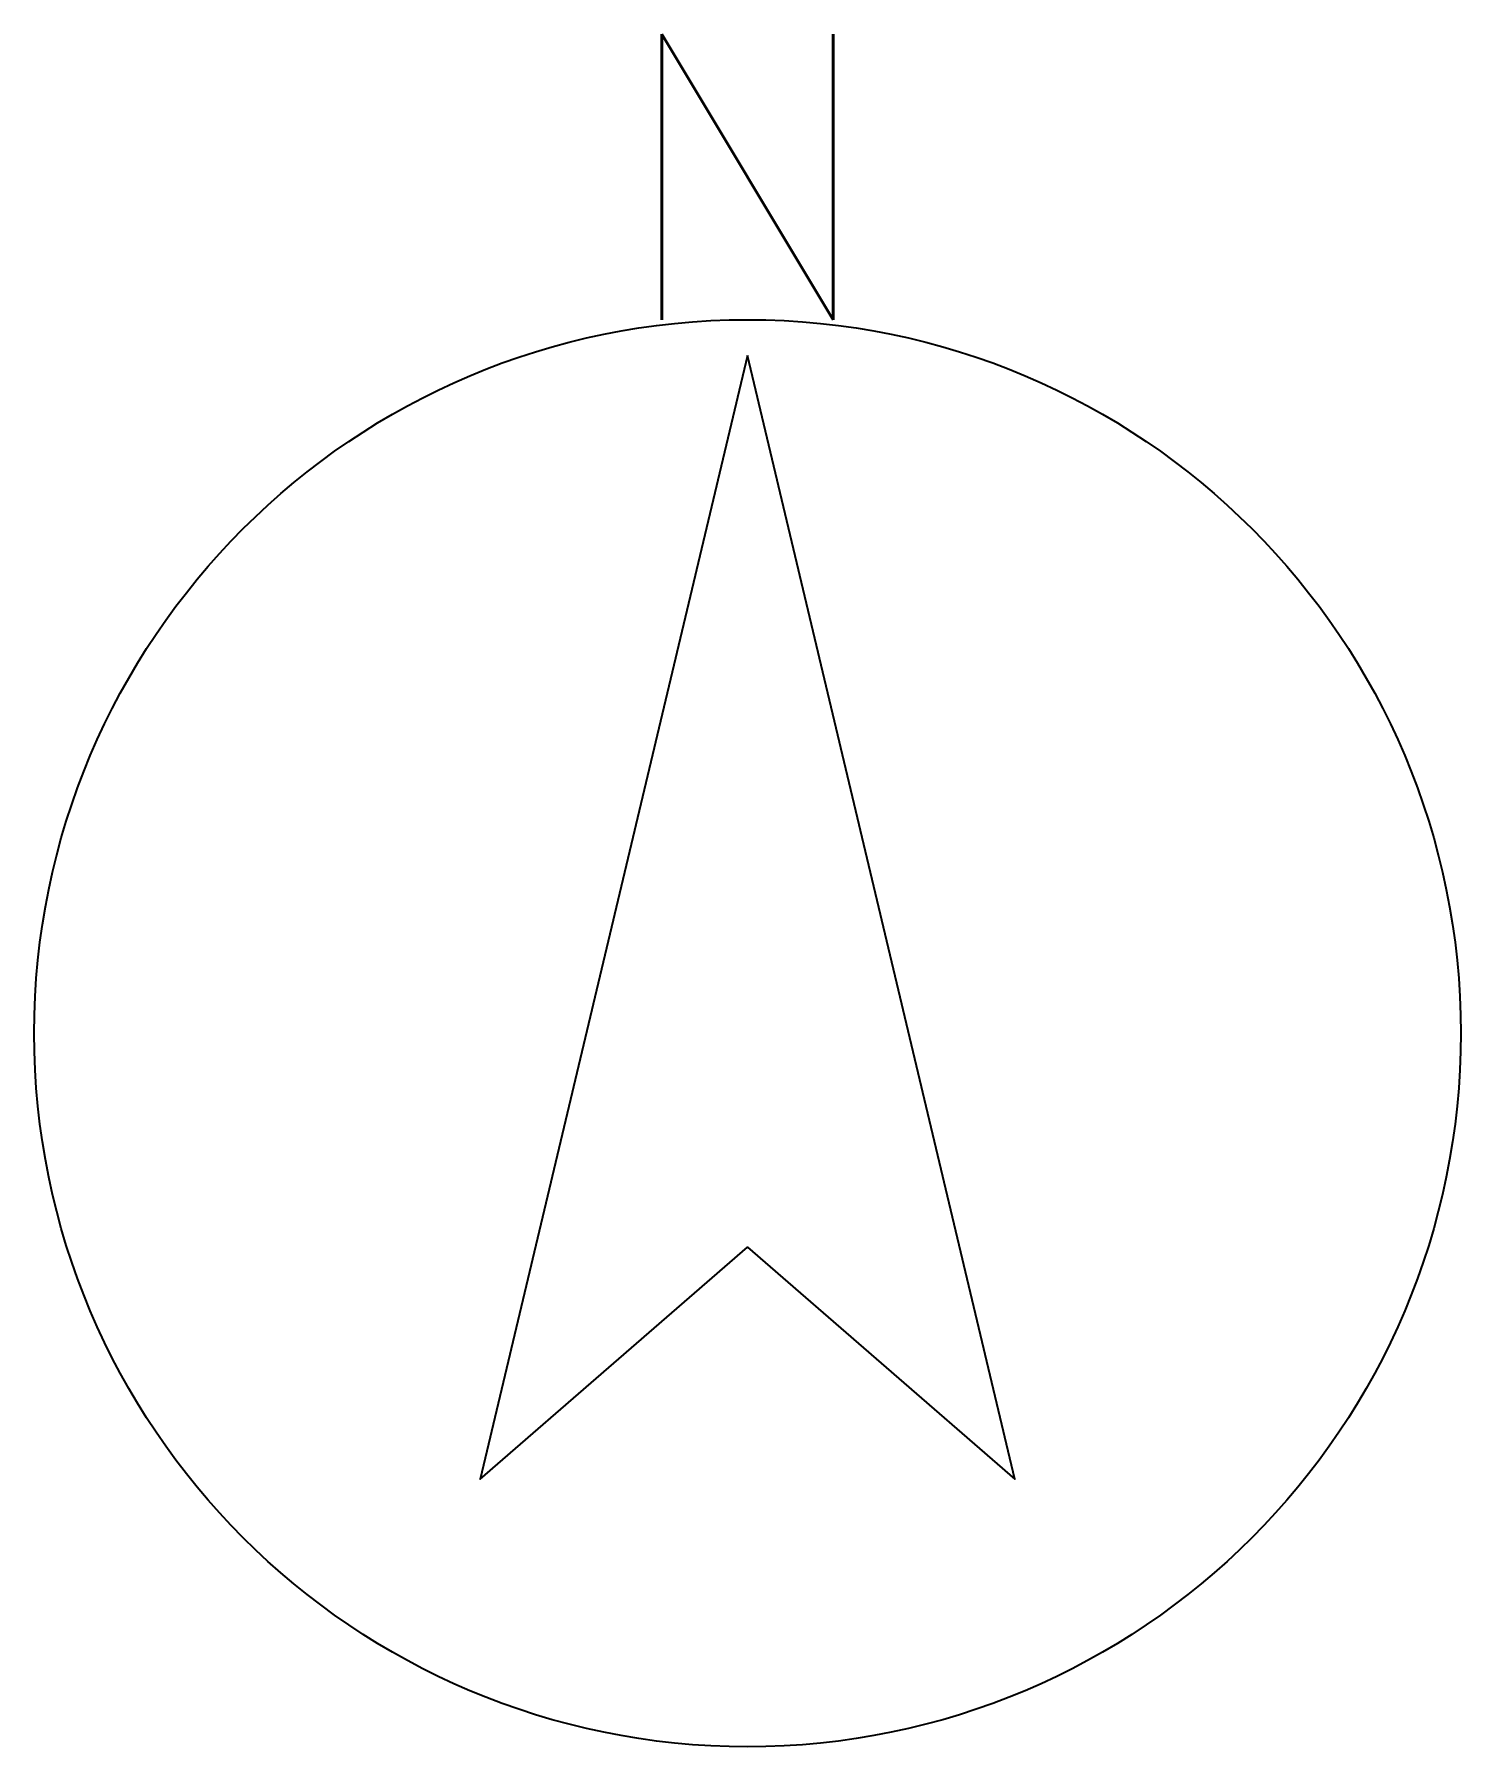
# Model space of a CAD drawing. Header units: millimetres. Extents: x -400 to 400, y -400 to 560.
import ezdxf
from ezdxf.enums import TextEntityAlignment as Align

# ---------------------------------------------------------------- set-up
doc = ezdxf.new("R2010")
doc.units = ezdxf.units.MM
doc.styles.get("Standard").update_dxf_attribs({"font": 'simplex.shx'})

msp = doc.modelspace()

# ---------------------------------------------------------------- linework, layer by layer
msp.add_lwpolyline([(0, 380), (-150, -250), (0, -120), (150, -250)], close=True)
msp.add_circle((0, 0), 400)

# ---------------------------------------------------------------- texts
msp.add_text('N', height=160).set_placement((0, 480), align=Align.MIDDLE_CENTER)

doc.saveas('drawing.dxf')
